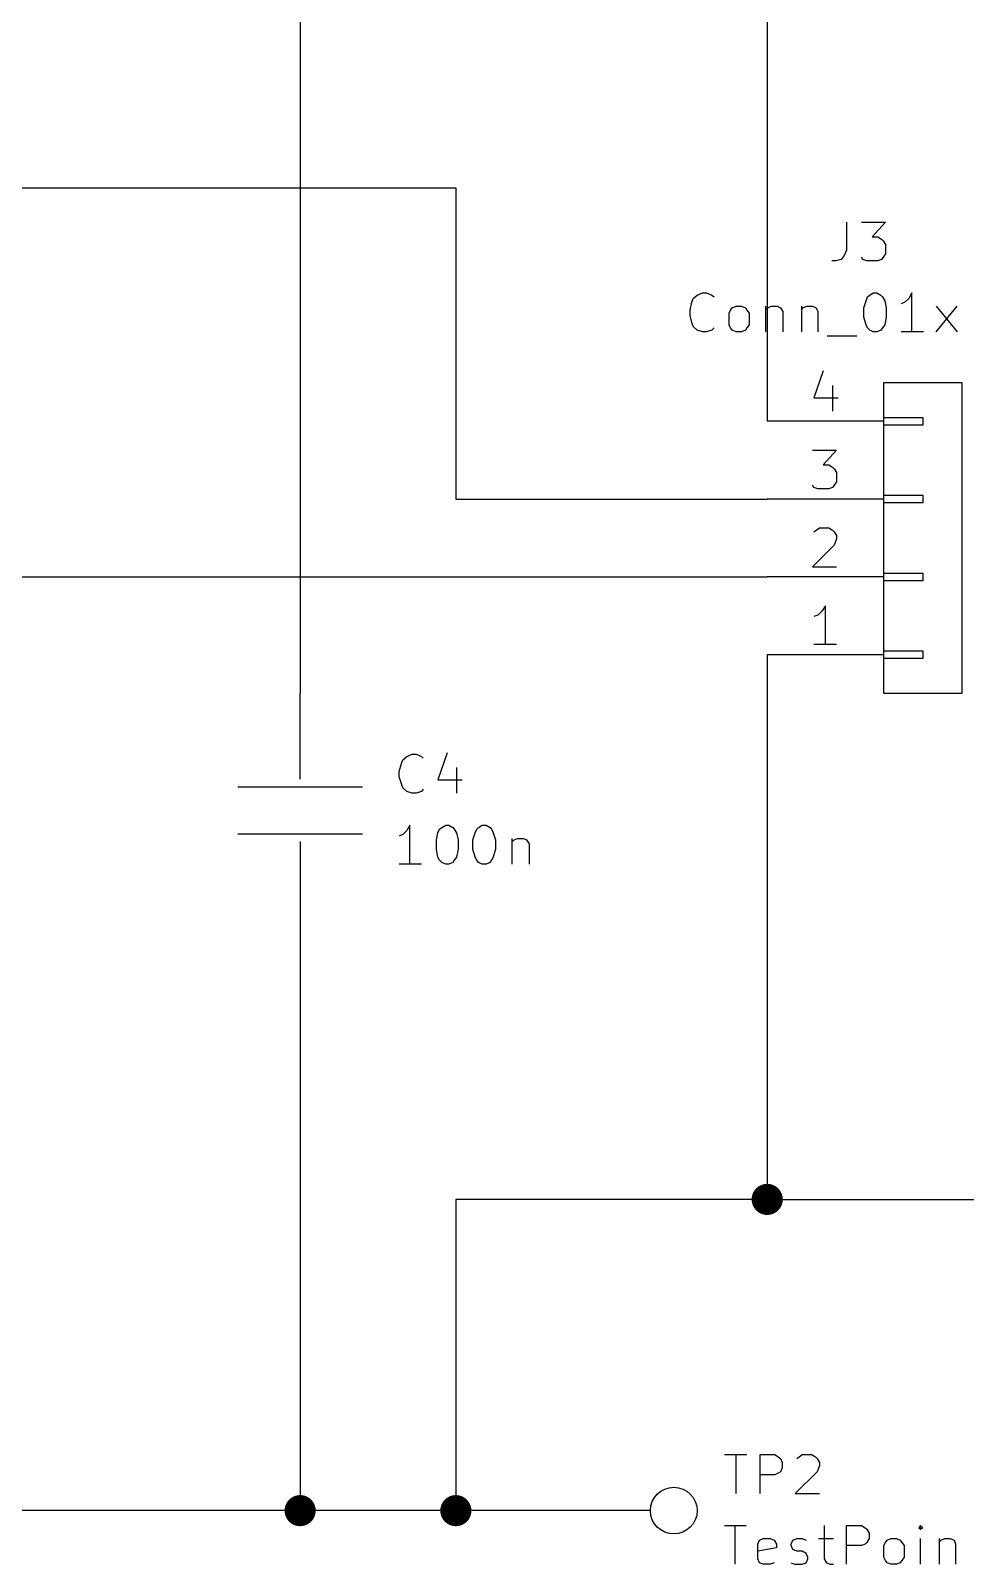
# Model space of a CAD drawing. Extents: x 10 to 287, y -200 to -10.
# Drawn here: x 136 to 166.5, y -86.8 to -36.8 of the extents above; entities that cross this region are included whole.
import ezdxf

# ---------------------------------------------------------------- set-up
doc = ezdxf.new("R2010")
doc.units = 0
doc.header["$MEASUREMENT"] = 0
for name, color, linetype in [('CYAN2', 4, 'CONTINUOUS'), ('GREEN2', 3, 'CONTINUOUS'), ('LYELLOW', 51, 'CONTINUOUS'), ('RED2', 1, 'CONTINUOUS')]:
    doc.layers.add(name, color=color, linetype=linetype)

msp = doc.modelspace()

# ---------------------------------------------------------------- linework, layer by layer
at = {"layer": 'CYAN2', "linetype": 'CONTINUOUS'}
for p, q in [((162.611, -43.0276), (162.611, -43.942)), ((163.093, -43.0276), (163.881, -43.0276)), ((163.881, -43.0276), (163.449, -43.5102)), ((163.449, -43.5102), (163.627, -43.5102)), ((163.627, -43.5102), (163.754, -43.5864)), ((162.611, -43.942), (162.535, -44.1198)), ((163.754, -43.5864), (163.805, -43.6372)), ((163.805, -43.6372), (163.881, -43.7642)), ((163.881, -43.7642), (163.881, -44.069)), ((162.255, -44.2976), (162.128, -44.2976)), ((162.433, -44.2468), (162.255, -44.2976)), ((162.535, -44.1198), (162.433, -44.2468)), ((163.144, -44.2468), (163.093, -44.1706)), ((163.271, -44.2976), (163.144, -44.2468)), ((163.627, -44.2976), (163.271, -44.2976)), ((163.754, -44.2468), (163.627, -44.2976)), ((163.805, -44.1706), (163.754, -44.2468)), ((163.881, -44.069), (163.805, -44.1706)), ((157.556, -45.6438), (157.607, -45.5168)), ((157.607, -45.5168), (157.734, -45.4152)), ((157.734, -45.4152), (157.912, -45.339)), ((157.912, -45.339), (158.039, -45.339)), ((158.039, -45.339), (158.217, -45.4152)), ((158.217, -45.4152), (158.293, -45.466)), ((163.246, -45.593), (163.297, -45.466)), ((163.297, -45.466), (163.373, -45.4152)), ((163.373, -45.4152), (163.474, -45.339)), ((163.474, -45.339), (163.601, -45.339)), ((163.601, -45.339), (163.728, -45.4152)), ((163.728, -45.4152), (163.779, -45.466)), ((163.779, -45.466), (163.855, -45.593)), ((164.643, -45.5168), (164.516, -45.6438)), ((164.744, -45.339), (164.643, -45.5168)), ((164.744, -46.609), (164.744, -45.339)), ((157.505, -45.8978), (157.556, -45.6438)), ((157.505, -46.0756), (157.505, -45.8978)), ((158.775, -45.9994), (158.826, -45.8978)), ((158.775, -46.3804), (158.775, -45.9994)), ((158.826, -45.8978), (158.877, -45.8216)), ((158.877, -45.8216), (159.004, -45.7708)), ((159.004, -45.7708), (159.182, -45.7708)), ((159.182, -45.7708), (159.309, -45.8216)), ((159.309, -45.8216), (159.36, -45.8978)), ((159.36, -45.8978), (159.436, -45.9994)), ((159.436, -45.9994), (159.436, -46.3804)), ((159.969, -45.7708), (159.969, -46.609)), ((159.969, -45.8978), (160.045, -45.8216)), ((160.045, -45.8216), (160.147, -45.7708)), ((160.147, -45.7708), (160.35, -45.7708)), ((160.35, -45.7708), (160.452, -45.8216)), ((160.452, -45.8216), (160.528, -45.9486)), ((160.528, -45.9486), (160.528, -46.609)), ((161.138, -45.7708), (161.138, -46.609)), ((161.138, -45.8978), (161.188, -45.8216)), ((161.188, -45.8216), (161.315, -45.7708)), ((161.315, -45.7708), (161.493, -45.7708)), ((161.493, -45.7708), (161.62, -45.8216)), ((161.62, -45.8216), (161.671, -45.9486)), ((161.671, -45.9486), (161.671, -46.609)), ((163.17, -45.8216), (163.246, -45.593)), ((163.17, -46.1264), (163.17, -45.8216)), ((163.855, -45.593), (163.906, -45.8216)), ((163.906, -45.8216), (163.906, -46.1264)), ((164.516, -45.6438), (164.389, -45.6946)), ((165.532, -46.609), (166.218, -45.7708)), ((165.532, -45.7708), (166.218, -46.609)), ((157.556, -46.3042), (157.505, -46.0756)), ((157.607, -46.4312), (157.556, -46.3042)), ((157.734, -46.5582), (157.607, -46.4312)), ((157.912, -46.609), (157.734, -46.5582)), ((158.217, -46.5582), (158.039, -46.609)), ((158.293, -46.482), (158.217, -46.5582)), ((158.826, -46.482), (158.775, -46.3804)), ((158.877, -46.5582), (158.826, -46.482)), ((159.004, -46.609), (158.877, -46.5582)), ((159.309, -46.5582), (159.182, -46.609)), ((159.36, -46.482), (159.309, -46.5582)), ((159.436, -46.3804), (159.36, -46.482)), ((163.246, -46.3804), (163.17, -46.1264)), ((163.297, -46.482), (163.246, -46.3804)), ((163.373, -46.5582), (163.297, -46.482)), ((163.474, -46.609), (163.373, -46.5582)), ((163.728, -46.5582), (163.601, -46.609)), ((163.779, -46.482), (163.728, -46.5582)), ((163.855, -46.3804), (163.779, -46.482)), ((163.906, -46.1264), (163.855, -46.3804)), ((158.039, -46.609), (157.912, -46.609)), ((159.182, -46.609), (159.004, -46.609)), ((161.976, -46.736), (162.941, -46.736)), ((163.601, -46.609), (163.474, -46.609)), ((165.125, -46.609), (164.389, -46.609)), ((148.133, -60.579), (148.26, -60.4774)), ((148.26, -60.4774), (148.438, -60.4012)), ((148.438, -60.4012), (148.565, -60.4012)), ((148.565, -60.4012), (148.742, -60.4774)), ((148.742, -60.4774), (148.793, -60.5282)), ((149.581, -60.3504), (149.276, -61.2394)), ((148.006, -60.96), (148.082, -60.706)), ((148.006, -61.1378), (148.006, -60.96)), ((148.082, -60.706), (148.133, -60.579)), ((149.885, -60.833), (149.885, -61.6712)), ((148.082, -61.3664), (148.006, -61.1378)), ((148.133, -61.4934), (148.082, -61.3664)), ((148.26, -61.6204), (148.133, -61.4934)), ((148.793, -61.5442), (148.742, -61.6204)), ((149.276, -61.2394), (150.063, -61.2394)), ((148.438, -61.6712), (148.26, -61.6204)), ((148.565, -61.6712), (148.438, -61.6712)), ((148.742, -61.6204), (148.565, -61.6712)), ((148.133, -63.0174), (148.006, -63.0682)), ((148.26, -62.8904), (148.133, -63.0174)), ((148.361, -62.7126), (148.26, -62.8904)), ((148.361, -63.9826), (148.361, -62.7126)), ((149.225, -63.1952), (149.276, -62.9666)), ((149.276, -62.9666), (149.327, -62.8396)), ((149.327, -62.8396), (149.403, -62.7888)), ((149.403, -62.7888), (149.53, -62.7126)), ((149.53, -62.7126), (149.631, -62.7126)), ((149.631, -62.7126), (149.758, -62.7888)), ((149.758, -62.7888), (149.809, -62.8396)), ((149.809, -62.8396), (149.885, -62.9666)), ((149.885, -62.9666), (149.936, -63.1952)), ((150.419, -63.1952), (150.495, -62.9666)), ((150.495, -62.9666), (150.546, -62.8396)), ((150.546, -62.8396), (150.597, -62.7888)), ((150.597, -62.7888), (150.724, -62.7126)), ((150.724, -62.7126), (150.851, -62.7126)), ((150.851, -62.7126), (150.978, -62.7888)), ((150.978, -62.7888), (151.028, -62.8396)), ((151.028, -62.8396), (151.079, -62.9666)), ((151.079, -62.9666), (151.155, -63.1952)), ((149.225, -63.5), (149.225, -63.1952)), ((149.276, -63.754), (149.225, -63.5)), ((149.936, -63.5), (149.885, -63.754)), ((149.936, -63.1952), (149.936, -63.5)), ((150.419, -63.5), (150.419, -63.1952)), ((150.495, -63.754), (150.419, -63.5)), ((151.155, -63.5), (151.079, -63.754)), ((151.155, -63.1952), (151.155, -63.5)), ((151.689, -63.1444), (151.689, -63.9826)), ((151.689, -63.2714), (151.765, -63.1952)), ((151.765, -63.1952), (151.867, -63.1444)), ((151.867, -63.1444), (152.07, -63.1444)), ((152.07, -63.1444), (152.171, -63.1952)), ((152.171, -63.1952), (152.248, -63.3222)), ((152.248, -63.3222), (152.248, -63.9826)), ((148.742, -63.9826), (148.006, -63.9826)), ((149.327, -63.8556), (149.276, -63.754)), ((149.403, -63.9318), (149.327, -63.8556)), ((149.53, -63.9826), (149.403, -63.9318)), ((149.631, -63.9826), (149.53, -63.9826)), ((149.758, -63.9318), (149.631, -63.9826)), ((149.809, -63.8556), (149.758, -63.9318)), ((149.885, -63.754), (149.809, -63.8556)), ((150.546, -63.8556), (150.495, -63.754)), ((150.597, -63.9318), (150.546, -63.8556)), ((150.724, -63.9826), (150.597, -63.9318)), ((150.851, -63.9826), (150.724, -63.9826)), ((150.978, -63.9318), (150.851, -63.9826)), ((151.028, -63.8556), (150.978, -63.9318)), ((151.079, -63.754), (151.028, -63.8556)), ((158.623, -83.2612), (159.36, -83.2612)), ((159.004, -84.5312), (159.004, -83.2612)), ((159.791, -84.5312), (159.791, -83.2612)), ((159.791, -83.2612), (160.274, -83.2612)), ((160.274, -83.2612), (160.376, -83.3374)), ((160.376, -83.3374), (160.452, -83.3882)), ((160.452, -83.3882), (160.503, -83.5152)), ((160.503, -83.5152), (160.503, -83.693)), ((160.985, -83.3882), (161.061, -83.3374)), ((161.061, -83.3374), (161.163, -83.2612)), ((161.163, -83.2612), (161.468, -83.2612)), ((161.468, -83.2612), (161.595, -83.3374)), ((161.595, -83.3374), (161.646, -83.3882)), ((161.646, -83.3882), (161.722, -83.5152)), ((161.722, -83.5152), (161.722, -83.6168)), ((160.274, -83.9216), (159.791, -83.9216)), ((160.376, -83.8708), (160.274, -83.9216)), ((160.452, -83.82), (160.376, -83.8708)), ((160.503, -83.693), (160.452, -83.82)), ((161.646, -83.82), (160.934, -84.5312)), ((161.722, -83.6168), (161.646, -83.82)), ((160.934, -84.5312), (161.722, -84.5312)), ((158.623, -85.5726), (159.334, -85.5726)), ((158.979, -86.8426), (158.979, -85.5726)), ((161.874, -85.5726), (161.874, -86.6648)), ((162.611, -86.8426), (162.611, -85.5726)), ((162.611, -85.5726), (163.093, -85.5726)), ((163.093, -85.5726), (163.22, -85.6488)), ((165.024, -85.5726), (164.973, -85.6488)), ((165.1, -85.6488), (165.024, -85.5726)), ((165.024, -85.5726), (165.024, -85.6996)), ((159.715, -86.1822), (159.766, -86.0552)), ((159.766, -86.0552), (159.893, -86.0044)), ((159.893, -86.0044), (160.122, -86.0044)), ((160.122, -86.0044), (160.249, -86.0552)), ((160.249, -86.0552), (160.325, -86.1822)), ((160.807, -86.1822), (160.858, -86.0552)), ((160.858, -86.0552), (160.985, -86.0044)), ((160.985, -86.0044), (161.163, -86.0044)), ((161.163, -86.0044), (161.29, -86.0552)), ((161.696, -86.0044), (162.179, -86.0044)), ((163.22, -85.6488), (163.271, -85.6996)), ((163.271, -85.6996), (163.347, -85.8266)), ((163.347, -86.0044), (163.271, -86.1314)), ((163.347, -85.8266), (163.347, -86.0044)), ((163.881, -86.1314), (163.932, -86.0552)), ((163.932, -86.0552), (164.059, -86.0044)), ((164.059, -86.0044), (164.236, -86.0044)), ((164.236, -86.0044), (164.363, -86.0552)), ((164.363, -86.0552), (164.414, -86.1314)), ((164.973, -85.6488), (165.024, -85.6996)), ((165.024, -85.6996), (165.1, -85.6488)), ((165.024, -86.8426), (165.024, -86.0044)), ((165.633, -86.0044), (165.633, -86.8426)), ((165.633, -86.1314), (165.684, -86.0552)), ((165.684, -86.0552), (165.811, -86.0044)), ((165.811, -86.0044), (165.989, -86.0044)), ((165.989, -86.0044), (166.116, -86.0552)), ((166.116, -86.0552), (166.167, -86.1822)), ((159.715, -86.6648), (159.715, -86.1822)), ((160.325, -86.3092), (159.715, -86.4108)), ((160.325, -86.1822), (160.325, -86.3092)), ((160.807, -86.233), (160.807, -86.1822)), ((160.858, -86.36), (160.807, -86.233)), ((160.985, -86.4108), (160.858, -86.36)), ((161.163, -86.4108), (160.985, -86.4108)), ((161.29, -86.487), (161.163, -86.4108)), ((161.341, -86.614), (161.29, -86.487)), ((163.093, -86.233), (162.611, -86.233)), ((163.22, -86.1822), (163.093, -86.233)), ((163.271, -86.1314), (163.22, -86.1822)), ((163.83, -86.233), (163.881, -86.1314)), ((163.83, -86.614), (163.83, -86.233)), ((164.414, -86.1314), (164.49, -86.233)), ((164.49, -86.233), (164.49, -86.614)), ((166.167, -86.1822), (166.167, -86.8426)), ((159.766, -86.7918), (159.715, -86.6648)), ((159.893, -86.8426), (159.766, -86.7918)), ((160.122, -86.8426), (159.893, -86.8426)), ((160.249, -86.7918), (160.122, -86.8426)), ((160.807, -86.7918), (160.909, -86.8426)), ((160.909, -86.8426), (161.163, -86.8426)), ((161.163, -86.8426), (161.29, -86.7918)), ((161.29, -86.7918), (161.341, -86.6648)), ((161.341, -86.6648), (161.341, -86.614)), ((161.874, -86.6648), (161.95, -86.7918)), ((161.95, -86.7918), (162.077, -86.8426)), ((162.077, -86.8426), (162.179, -86.8426)), ((163.881, -86.7156), (163.83, -86.614)), ((163.932, -86.7918), (163.881, -86.7156)), ((164.059, -86.8426), (163.932, -86.7918)), ((164.236, -86.8426), (164.059, -86.8426)), ((164.363, -86.7918), (164.236, -86.8426)), ((164.414, -86.7156), (164.363, -86.7918)), ((164.49, -86.614), (164.414, -86.7156))]:
    msp.add_line(p, q, dxfattribs=at)
at = {"layer": 'GREEN2', "linetype": 'CONTINUOUS'}
for p, q in [((144.78, -25.4), (144.78, -58.42)), ((160.02, -25.4), (160.02, -49.53)), ((124.46, -41.91), (149.86, -41.91)), ((149.86, -41.91), (149.86, -52.07)), ((149.86, -52.07), (160.02, -52.07)), ((124.46, -54.61), (160.02, -54.61)), ((160.02, -57.15), (160.02, -74.93)), ((144.78, -66.04), (144.78, -85.09)), ((160.02, -74.93), (149.86, -74.93)), ((149.86, -74.93), (149.86, -85.09)), ((160.02, -74.93), (179.07, -74.93)), ((144.78, -85.09), (114.3, -85.09)), ((149.86, -85.09), (144.78, -85.09)), ((153.67, -85.09), (149.86, -85.09))]:
    msp.add_line(p, q, dxfattribs=at)
at = {"layer": 'GREEN2', "const_width": 0.508}
for points in [[(159.766, -74.93, 1), (160.274, -74.93, 1)], [(144.526, -85.09, 1), (145.034, -85.09, 1)], [(149.606, -85.09, 1), (150.114, -85.09, 1)]]:
    msp.add_lwpolyline(points, format="xyb", close=True, dxfattribs=at)
at = {"layer": 'LYELLOW', "linetype": 'CONTINUOUS'}
for p, q in [((163.83, -58.42), (163.83, -48.26)), ((163.83, -48.26), (166.37, -48.26)), ((166.37, -48.26), (166.37, -58.42)), ((166.37, -58.42), (163.83, -58.42))]:
    msp.add_line(p, q, dxfattribs=at)
at = {"layer": 'RED2', "linetype": 'CONTINUOUS'}
for p, q in [((161.849, -47.879), (161.544, -48.768)), ((162.154, -48.3616), (162.154, -49.1998)), ((163.83, -58.42), (163.83, -48.26)), ((163.83, -48.26), (166.37, -48.26)), ((166.37, -48.26), (166.37, -58.42)), ((161.544, -48.768), (162.331, -48.768)), ((163.83, -49.53), (160.02, -49.53)), ((163.83, -49.657), (163.83, -49.403)), ((163.83, -49.403), (165.1, -49.403)), ((165.1, -49.403), (165.1, -49.657)), ((165.1, -49.657), (163.83, -49.657)), ((161.493, -50.4698), (162.281, -50.4698)), ((162.281, -50.4698), (161.849, -50.9524)), ((161.849, -50.9524), (162.027, -50.9524)), ((162.027, -50.9524), (162.154, -51.0286)), ((162.154, -51.0286), (162.204, -51.0794)), ((162.204, -51.0794), (162.281, -51.2064)), ((162.281, -51.5112), (162.204, -51.6128)), ((162.281, -51.2064), (162.281, -51.5112)), ((161.544, -51.689), (161.493, -51.6128)), ((161.671, -51.7398), (161.544, -51.689)), ((162.027, -51.7398), (161.671, -51.7398)), ((162.154, -51.689), (162.027, -51.7398)), ((162.204, -51.6128), (162.154, -51.689)), ((163.83, -52.197), (163.83, -51.943)), ((163.83, -51.943), (165.1, -51.943)), ((165.1, -51.943), (165.1, -52.197)), ((163.83, -52.07), (160.02, -52.07)), ((165.1, -52.197), (163.83, -52.197)), ((161.62, -53.086), (161.722, -53.0098)), ((161.722, -53.0098), (162.027, -53.0098)), ((162.027, -53.0098), (162.154, -53.086)), ((161.544, -53.1368), (161.62, -53.086)), ((162.154, -53.086), (162.204, -53.1368)), ((162.204, -53.1368), (162.281, -53.2638)), ((162.281, -53.3654), (162.204, -53.5686)), ((162.281, -53.2638), (162.281, -53.3654)), ((162.204, -53.5686), (161.493, -54.2798)), ((161.493, -54.2798), (162.281, -54.2798)), ((163.83, -54.737), (163.83, -54.483)), ((163.83, -54.483), (165.1, -54.483)), ((165.1, -54.483), (165.1, -54.737)), ((163.83, -54.61), (160.02, -54.61)), ((165.1, -54.737), (163.83, -54.737)), ((161.925, -55.5498), (161.798, -55.7276)), ((161.925, -56.8198), (161.925, -55.5498)), ((161.671, -55.8546), (161.544, -55.9054)), ((161.798, -55.7276), (161.671, -55.8546)), ((162.281, -56.8198), (161.544, -56.8198)), ((163.83, -57.277), (163.83, -57.023)), ((163.83, -57.023), (165.1, -57.023)), ((165.1, -57.023), (165.1, -57.277)), ((163.83, -57.15), (160.02, -57.15)), ((165.1, -57.277), (163.83, -57.277)), ((144.78, -61.214), (144.78, -58.42)), ((166.37, -58.42), (163.83, -58.42)), ((142.748, -61.468), (146.812, -61.468)), ((142.748, -62.992), (146.812, -62.992)), ((144.78, -63.246), (144.78, -66.04)), ((156.21, -85.09), (153.67, -85.09))]:
    msp.add_line(p, q, dxfattribs=at)
at = {"layer": 'RED2'}
msp.add_circle((156.972, -85.09), 0.762, dxfattribs=at)

doc.saveas('drawing.dxf')
